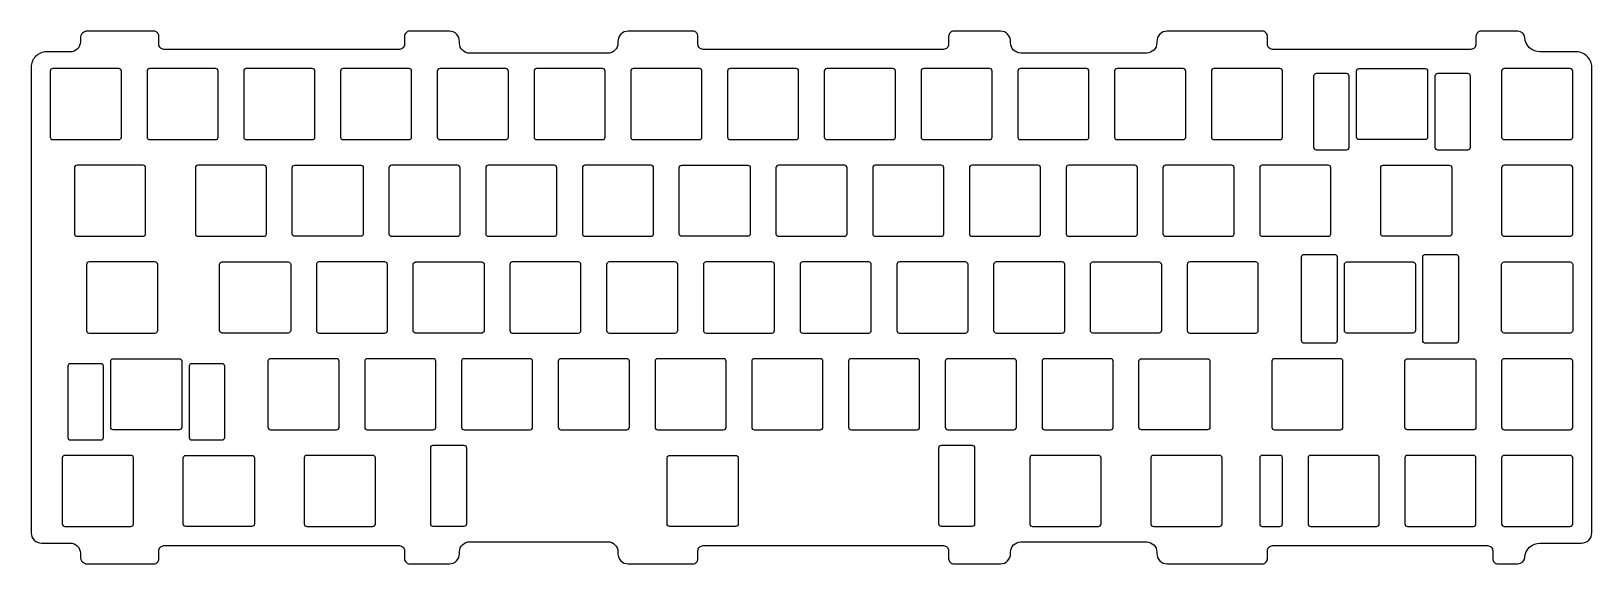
# Model space of a CAD drawing. Header units: millimetres. Extents: x -309 to -2, y -112 to -8.
import ezdxf

# ---------------------------------------------------------------- set-up
doc = ezdxf.new("R2010")
doc.units = ezdxf.units.MM
doc.header["$MEASUREMENT"] = 0

msp = doc.modelspace()

# ---------------------------------------------------------------- linework, layer by layer
for points in [[(-309.08, -106.38, 0.414214), (-307.08, -108.38), (-301.39, -108.38, -0.414214), (-299.39, -110.38), (-299.39, -111.11, 0.414214), (-298.04, -112.46), (-284.94, -112.46, 0.414214), (-283.94, -111.46), (-283.94, -109.88, -0.414214), (-282.94, -108.88), (-236.58, -108.88, -0.414214), (-235.58, -109.88), (-235.58, -111.46, 0.414214), (-234.58, -112.46), (-226.75, -112.46, 0.414214), (-224.75, -110.46), (-224.75, -110.11, -0.414214), (-222.75, -108.11), (-195.56, -108.11, -0.414214), (-193.56, -110.11), (-193.56, -110.46, 0.414214), (-191.56, -112.46), (-178.81, -112.46, 0.414214), (-177.81, -111.46), (-177.81, -109.88, -0.414214), (-176.81, -108.88), (-129.45, -108.88, -0.414214), (-128.45, -109.88), (-128.45, -111.46, 0.414214), (-127.45, -112.46), (-118.25, -112.46, 0.414214), (-116.25, -110.46), (-116.25, -110.16, -0.414214), (-114.25, -108.16), (-89.46, -108.16, -0.414214), (-87.46, -110.16), (-87.46, -110.46, 0.414214), (-85.46, -112.46), (-66.69, -112.46, 0.414214), (-65.69, -111.46), (-65.69, -109.88, -0.414214), (-64.69, -108.88), (-22.33, -108.88, -0.414214), (-21.33, -109.88), (-21.33, -111.46, 0.414214), (-20.33, -112.46), (-16.36, -112.46, 0.396255), (-15.01, -111.19, -0.396255), (-12.01, -108.38), (-3.83, -108.38, 0.414214), (-1.83, -106.38), (-1.83, -14.64, 0.414214), (-4.83, -11.64), (-12.01, -11.64, -0.396255), (-15.01, -8.83, 0.396255), (-16.36, -7.56), (-23.63, -7.56, 0.414214), (-24.63, -8.56), (-24.63, -10.14, -0.414214), (-25.63, -11.14), (-64.69, -11.14, -0.414214), (-65.69, -10.14), (-65.69, -8.56, 0.414214), (-66.69, -7.56), (-85.46, -7.56, 0.414214), (-87.46, -9.56), (-87.46, -9.86, -0.414214), (-89.46, -11.86), (-114.25, -11.86, -0.414214), (-116.25, -9.86), (-116.25, -9.56, 0.414214), (-118.25, -7.56), (-127.45, -7.56, 0.414214), (-128.45, -8.56), (-128.45, -10.14, -0.414214), (-129.45, -11.14), (-176.81, -11.14, -0.414214), (-177.81, -10.14), (-177.81, -8.56, 0.414214), (-178.81, -7.56), (-191.56, -7.56, 0.414214), (-193.56, -9.56), (-193.56, -9.91, -0.414214), (-195.56, -11.91), (-222.75, -11.91, -0.414214), (-224.75, -9.91), (-224.75, -9.56, 0.414214), (-226.75, -7.56), (-234.58, -7.56, 0.414214), (-235.58, -8.56), (-235.58, -10.14, -0.414214), (-236.58, -11.14), (-282.94, -11.14, -0.414214), (-283.94, -10.14), (-283.94, -8.56, 0.414214), (-284.94, -7.56), (-298.04, -7.56, 0.414214), (-299.39, -8.91), (-299.39, -9.64, -0.414214), (-301.39, -11.64), (-306.08, -11.64, 0.414214), (-309.08, -14.64)], [(-291.33, -15.41, 0.414214), (-291.83, -14.91), (-304.83, -14.91, 0.414214), (-305.33, -15.41), (-305.33, -28.41, 0.414214), (-304.83, -28.91), (-291.83, -28.91, 0.414214), (-291.33, -28.41)], [(-272.28, -15.41, 0.414214), (-272.78, -14.91), (-285.78, -14.91, 0.414214), (-286.28, -15.41), (-286.28, -28.41, 0.414214), (-285.78, -28.91), (-272.78, -28.91, 0.414214), (-272.28, -28.41)], [(-253.23, -15.41, 0.414214), (-253.73, -14.91), (-266.73, -14.91, 0.414214), (-267.23, -15.41), (-267.23, -28.41, 0.414214), (-266.73, -28.91), (-253.73, -28.91, 0.414214), (-253.23, -28.41)], [(-234.68, -28.91, 0.414214), (-234.18, -28.41), (-234.18, -15.41, 0.414214), (-234.68, -14.91), (-247.68, -14.91, 0.414214), (-248.18, -15.41), (-248.18, -28.41, 0.414214), (-247.68, -28.91)], [(-215.63, -28.91, 0.414214), (-215.13, -28.41), (-215.13, -15.41, 0.414214), (-215.63, -14.91), (-228.63, -14.91, 0.414214), (-229.13, -15.41), (-229.13, -28.41, 0.414214), (-228.63, -28.91)], [(-196.08, -15.41, 0.414214), (-196.58, -14.91), (-209.58, -14.91, 0.414214), (-210.08, -15.41), (-210.08, -28.41, 0.414214), (-209.58, -28.91), (-196.58, -28.91, 0.414214), (-196.08, -28.41)], [(-177.03, -15.41, 0.414214), (-177.53, -14.91), (-190.53, -14.91, 0.414214), (-191.03, -15.41), (-191.03, -28.41, 0.414214), (-190.53, -28.91), (-177.53, -28.91, 0.414214), (-177.03, -28.41)], [(-157.98, -15.41, 0.414214), (-158.48, -14.91), (-171.48, -14.91, 0.414214), (-171.98, -15.41), (-171.98, -28.41, 0.414214), (-171.48, -28.91), (-158.48, -28.91, 0.414214), (-157.98, -28.41)], [(-138.93, -15.41, 0.414214), (-139.43, -14.91), (-152.43, -14.91, 0.414214), (-152.93, -15.41), (-152.93, -28.41, 0.414214), (-152.43, -28.91), (-139.43, -28.91, 0.414214), (-138.93, -28.41)], [(-119.88, -15.41, 0.414214), (-120.38, -14.91), (-133.38, -14.91, 0.414214), (-133.88, -15.41), (-133.88, -28.41, 0.414214), (-133.38, -28.91), (-120.38, -28.91, 0.414214), (-119.88, -28.41)], [(-100.83, -15.41, 0.414214), (-101.33, -14.91), (-114.33, -14.91, 0.414214), (-114.83, -15.41), (-114.83, -28.41, 0.414214), (-114.33, -28.91), (-101.33, -28.91, 0.414214), (-100.83, -28.41)], [(-81.78, -15.41, 0.414214), (-82.28, -14.91), (-95.28, -14.91, 0.414214), (-95.78, -15.41), (-95.78, -28.41, 0.414214), (-95.28, -28.91), (-82.28, -28.91, 0.414214), (-81.78, -28.41)], [(-62.73, -15.41, 0.414214), (-63.23, -14.91), (-76.23, -14.91, 0.414214), (-76.73, -15.41), (-76.73, -28.41, 0.414214), (-76.23, -28.91), (-63.23, -28.91, 0.414214), (-62.73, -28.41)], [(-48.15, -28.41), (-48.15, -15.41, -0.414214), (-47.65, -14.91), (-34.65, -14.91, -0.414214), (-34.15, -15.41), (-34.15, -28.41, -0.414214), (-34.65, -28.91), (-47.65, -28.91, -0.414214)], [(-5.58, -15.41, 0.414214), (-6.08, -14.91), (-19.08, -14.91, 0.414214), (-19.58, -15.41), (-19.58, -28.41, 0.414214), (-19.08, -28.91), (-6.08, -28.91, 0.414214), (-5.58, -28.41)], [(-50.09, -30.91, 0.414214), (-49.59, -30.41), (-49.59, -16.41, 0.414214), (-50.09, -15.91), (-56.09, -15.91, 0.414214), (-56.59, -16.41), (-56.59, -30.41, 0.414214), (-56.09, -30.91)], [(-26.21, -30.91, 0.414214), (-25.71, -30.41), (-25.71, -16.41, 0.414214), (-26.21, -15.91), (-32.21, -15.91, 0.414214), (-32.71, -16.41), (-32.71, -30.41, 0.414214), (-32.21, -30.91)], [(-287.06, -47.96, 0.414214), (-286.56, -47.46), (-286.56, -34.46, 0.414214), (-287.06, -33.96), (-300.06, -33.96, 0.414214), (-300.56, -34.46), (-300.56, -47.46, 0.414214), (-300.06, -47.96)], [(-262.75, -34.46, 0.414214), (-263.25, -33.96), (-276.25, -33.96, 0.414214), (-276.75, -34.46), (-276.75, -47.46, 0.414214), (-276.25, -47.96), (-263.25, -47.96, 0.414214), (-262.75, -47.46)], [(-257.2, -33.96), (-244.2, -33.96, -0.414214), (-243.7, -34.46), (-243.7, -47.46, -0.414214), (-244.2, -47.96), (-257.2, -47.96, -0.414214), (-257.7, -47.46), (-257.7, -34.46, -0.414214)], [(-225.15, -47.96, 0.414214), (-224.65, -47.46), (-224.65, -34.46, 0.414214), (-225.15, -33.96), (-238.15, -33.96, 0.414214), (-238.65, -34.46), (-238.65, -47.46, 0.414214), (-238.15, -47.96)], [(-205.6, -34.46, 0.414214), (-206.1, -33.96), (-219.1, -33.96, 0.414214), (-219.6, -34.46), (-219.6, -47.46, 0.414214), (-219.1, -47.96), (-206.1, -47.96, 0.414214), (-205.6, -47.46)], [(-186.55, -34.46, 0.414214), (-187.05, -33.96), (-200.05, -33.96, 0.414214), (-200.55, -34.46), (-200.55, -47.46, 0.414214), (-200.05, -47.96), (-187.05, -47.96, 0.414214), (-186.55, -47.46)], [(-181, -33.96), (-168, -33.96, -0.414214), (-167.5, -34.46), (-167.5, -47.46, -0.414214), (-168, -47.96), (-181, -47.96, -0.414214), (-181.5, -47.46), (-181.5, -34.46, -0.414214)], [(-148.45, -34.46, 0.414214), (-148.95, -33.96), (-161.95, -33.96, 0.414214), (-162.45, -34.46), (-162.45, -47.46, 0.414214), (-161.95, -47.96), (-148.95, -47.96, 0.414214), (-148.45, -47.46)], [(-129.9, -47.96, 0.414214), (-129.4, -47.46), (-129.4, -34.46, 0.414214), (-129.9, -33.96), (-142.9, -33.96, 0.414214), (-143.4, -34.46), (-143.4, -47.46, 0.414214), (-142.9, -47.96)], [(-110.85, -47.96, 0.414214), (-110.35, -47.46), (-110.35, -34.46, 0.414214), (-110.85, -33.96), (-123.85, -33.96, 0.414214), (-124.35, -34.46), (-124.35, -47.46, 0.414214), (-123.85, -47.96)], [(-91.3, -34.46, 0.414214), (-91.8, -33.96), (-104.8, -33.96, 0.414214), (-105.3, -34.46), (-105.3, -47.46, 0.414214), (-104.8, -47.96), (-91.8, -47.96, 0.414214), (-91.3, -47.46)], [(-72.25, -34.46, 0.414214), (-72.75, -33.96), (-85.75, -33.96, 0.414214), (-86.25, -34.46), (-86.25, -47.46, 0.414214), (-85.75, -47.96), (-72.75, -47.96, 0.414214), (-72.25, -47.46)], [(-53.2, -34.46, 0.414214), (-53.7, -33.96), (-66.7, -33.96, 0.414214), (-67.2, -34.46), (-67.2, -47.46, 0.414214), (-66.7, -47.96), (-53.7, -47.96, 0.414214), (-53.2, -47.46)], [(-29.39, -34.46), (-29.39, -47.46, -0.414214), (-29.89, -47.96), (-42.89, -47.96, -0.414214), (-43.39, -47.46), (-43.39, -34.46, -0.414214), (-42.89, -33.96), (-29.89, -33.96, -0.414214)], [(-5.58, -34.46, 0.414214), (-6.08, -33.96), (-19.08, -33.96, 0.414214), (-19.58, -34.46), (-19.58, -47.46, 0.414214), (-19.08, -47.96), (-6.08, -47.96, 0.414214), (-5.58, -47.46)], [(-51.97, -52.01), (-51.97, -68.51, -0.414214), (-52.47, -69.01), (-58.47, -69.01, -0.414214), (-58.97, -68.51), (-58.97, -52.01, -0.414214), (-58.47, -51.51), (-52.47, -51.51, -0.414214)], [(-28.1, -52.01), (-28.1, -68.51, -0.414214), (-28.6, -69.01), (-34.6, -69.01, -0.414214), (-35.1, -68.51), (-35.1, -52.01, -0.414214), (-34.6, -51.51), (-28.6, -51.51, -0.414214)], [(-284.18, -53.51, 0.414214), (-284.68, -53.01), (-297.68, -53.01, 0.414214), (-298.18, -53.51), (-298.18, -66.51, 0.414214), (-297.68, -67.01), (-284.68, -67.01, 0.414214), (-284.18, -66.51)], [(-271.49, -53.01), (-258.49, -53.01, -0.414214), (-257.99, -53.51), (-257.99, -66.51, -0.414214), (-258.49, -67.01), (-271.49, -67.01, -0.414214), (-271.99, -66.51), (-271.99, -53.51, -0.414214)], [(-238.94, -53.51, 0.414214), (-239.44, -53.01), (-252.44, -53.01, 0.414214), (-252.94, -53.51), (-252.94, -66.51, 0.414214), (-252.44, -67.01), (-239.44, -67.01, 0.414214), (-238.94, -66.51)], [(-233.39, -53.01), (-220.39, -53.01, -0.414214), (-219.89, -53.51), (-219.89, -66.51, -0.414214), (-220.39, -67.01), (-233.39, -67.01, -0.414214), (-233.89, -66.51), (-233.89, -53.51, -0.414214)], [(-200.84, -53.51, 0.414214), (-201.34, -53.01), (-214.34, -53.01, 0.414214), (-214.84, -53.51), (-214.84, -66.51, 0.414214), (-214.34, -67.01), (-201.34, -67.01, 0.414214), (-200.84, -66.51)], [(-181.79, -53.51, 0.414214), (-182.29, -53.01), (-195.29, -53.01, 0.414214), (-195.79, -53.51), (-195.79, -66.51, 0.414214), (-195.29, -67.01), (-182.29, -67.01, 0.414214), (-181.79, -66.51)], [(-163.24, -67.01, 0.414214), (-162.74, -66.51), (-162.74, -53.51, 0.414214), (-163.24, -53.01), (-176.24, -53.01, 0.414214), (-176.74, -53.51), (-176.74, -66.51, 0.414214), (-176.24, -67.01)], [(-143.69, -53.51, 0.414214), (-144.19, -53.01), (-157.19, -53.01, 0.414214), (-157.69, -53.51), (-157.69, -66.51, 0.414214), (-157.19, -67.01), (-144.19, -67.01, 0.414214), (-143.69, -66.51)], [(-124.64, -53.51, 0.414214), (-125.14, -53.01), (-138.14, -53.01, 0.414214), (-138.64, -53.51), (-138.64, -66.51, 0.414214), (-138.14, -67.01), (-125.14, -67.01, 0.414214), (-124.64, -66.51)], [(-105.59, -53.51, 0.414214), (-106.09, -53.01), (-119.09, -53.01, 0.414214), (-119.59, -53.51), (-119.59, -66.51, 0.414214), (-119.09, -67.01), (-106.09, -67.01, 0.414214), (-105.59, -66.51)], [(-100.04, -53.01), (-87.04, -53.01, -0.414214), (-86.54, -53.51), (-86.54, -66.51, -0.414214), (-87.04, -67.01), (-100.04, -67.01, -0.414214), (-100.54, -66.51), (-100.54, -53.51, -0.414214)], [(-67.49, -53.51, 0.414214), (-67.99, -53.01), (-80.99, -53.01, 0.414214), (-81.49, -53.51), (-81.49, -66.51, 0.414214), (-80.99, -67.01), (-67.99, -67.01, 0.414214), (-67.49, -66.51)], [(-50.53, -66.51), (-50.53, -53.51, -0.414214), (-50.03, -53.01), (-37.03, -53.01, -0.414214), (-36.53, -53.51), (-36.53, -66.51, -0.414214), (-37.03, -67.01), (-50.03, -67.01, -0.414214)], [(-19.08, -53.01), (-6.08, -53.01, -0.414214), (-5.58, -53.51), (-5.58, -66.51, -0.414214), (-6.08, -67.01), (-19.08, -67.01, -0.414214), (-19.58, -66.51), (-19.58, -53.51, -0.414214)], [(-295.36, -88.06, 0.414214), (-294.86, -87.56), (-294.86, -73.56, 0.414214), (-295.36, -73.06), (-301.36, -73.06, 0.414214), (-301.86, -73.56), (-301.86, -87.56, 0.414214), (-301.36, -88.06)], [(-279.42, -72.56), (-279.42, -85.56, -0.414214), (-279.92, -86.06), (-292.92, -86.06, -0.414214), (-293.42, -85.56), (-293.42, -72.56, -0.414214), (-292.92, -72.06), (-279.92, -72.06, -0.414214)], [(-271.48, -88.06, 0.414214), (-270.98, -87.56), (-270.98, -73.56, 0.414214), (-271.48, -73.06), (-277.48, -73.06, 0.414214), (-277.98, -73.56), (-277.98, -87.56, 0.414214), (-277.48, -88.06)], [(-248.96, -86.06, 0.414214), (-248.46, -85.56), (-248.46, -72.56, 0.414214), (-248.96, -72.06), (-261.96, -72.06, 0.414214), (-262.46, -72.56), (-262.46, -85.56, 0.414214), (-261.96, -86.06)], [(-229.41, -72.56, 0.414214), (-229.91, -72.06), (-242.91, -72.06, 0.414214), (-243.41, -72.56), (-243.41, -85.56, 0.414214), (-242.91, -86.06), (-229.91, -86.06, 0.414214), (-229.41, -85.56)], [(-210.86, -86.06, 0.414214), (-210.36, -85.56), (-210.36, -72.56, 0.414214), (-210.86, -72.06), (-223.86, -72.06, 0.414214), (-224.36, -72.56), (-224.36, -85.56, 0.414214), (-223.86, -86.06)], [(-191.81, -86.06, 0.414214), (-191.31, -85.56), (-191.31, -72.56, 0.414214), (-191.81, -72.06), (-204.81, -72.06, 0.414214), (-205.31, -72.56), (-205.31, -85.56, 0.414214), (-204.81, -86.06)], [(-172.26, -72.56, 0.414214), (-172.76, -72.06), (-185.76, -72.06, 0.414214), (-186.26, -72.56), (-186.26, -85.56, 0.414214), (-185.76, -86.06), (-172.76, -86.06, 0.414214), (-172.26, -85.56)], [(-153.21, -72.56, 0.414214), (-153.71, -72.06), (-166.71, -72.06, 0.414214), (-167.21, -72.56), (-167.21, -85.56, 0.414214), (-166.71, -86.06), (-153.71, -86.06, 0.414214), (-153.21, -85.56)], [(-134.16, -72.56, 0.414214), (-134.66, -72.06), (-147.66, -72.06, 0.414214), (-148.16, -72.56), (-148.16, -85.56, 0.414214), (-147.66, -86.06), (-134.66, -86.06, 0.414214), (-134.16, -85.56)], [(-115.11, -72.56, 0.414214), (-115.61, -72.06), (-128.61, -72.06, 0.414214), (-129.11, -72.56), (-129.11, -85.56, 0.414214), (-128.61, -86.06), (-115.61, -86.06, 0.414214), (-115.11, -85.56)], [(-96.06, -72.56, 0.414214), (-96.56, -72.06), (-109.56, -72.06, 0.414214), (-110.06, -72.56), (-110.06, -85.56, 0.414214), (-109.56, -86.06), (-96.56, -86.06, 0.414214), (-96.06, -85.56)], [(-90.51, -72.06), (-77.51, -72.06, -0.414214), (-77.01, -72.56), (-77.01, -85.56, -0.414214), (-77.51, -86.06), (-90.51, -86.06, -0.414214), (-91.01, -85.56), (-91.01, -72.56, -0.414214)], [(-50.82, -72.56, 0.414214), (-51.32, -72.06), (-64.32, -72.06, 0.414214), (-64.82, -72.56), (-64.82, -85.56, 0.414214), (-64.32, -86.06), (-51.32, -86.06, 0.414214), (-50.82, -85.56)], [(-38.13, -72.06), (-25.13, -72.06, -0.414214), (-24.63, -72.56), (-24.63, -85.56, -0.414214), (-25.13, -86.06), (-38.13, -86.06, -0.414214), (-38.63, -85.56), (-38.63, -72.56, -0.414214)], [(-5.58, -72.56, 0.414214), (-6.08, -72.06), (-19.08, -72.06, 0.414214), (-19.58, -72.56), (-19.58, -85.56, 0.414214), (-19.08, -86.06), (-6.08, -86.06, 0.414214), (-5.58, -85.56)], [(-289.45, -105.11, 0.414214), (-288.95, -104.61), (-288.95, -91.61, 0.414214), (-289.45, -91.11), (-302.45, -91.11, 0.414214), (-302.95, -91.61), (-302.95, -104.61, 0.414214), (-302.45, -105.11)], [(-278.63, -91.11), (-265.63, -91.11, -0.414214), (-265.13, -91.61), (-265.13, -104.61, -0.414214), (-265.63, -105.11), (-278.63, -105.11, -0.414214), (-279.13, -104.61), (-279.13, -91.61, -0.414214)], [(-241.32, -91.61, 0.414214), (-241.82, -91.11), (-254.82, -91.11, 0.414214), (-255.32, -91.61), (-255.32, -104.61, 0.414214), (-254.82, -105.11), (-241.82, -105.11, 0.414214), (-241.32, -104.61)], [(-223.38, -89.61), (-223.38, -104.61, -0.414214), (-223.88, -105.11), (-229.92, -105.11, -0.414214), (-230.42, -104.61), (-230.42, -89.61, -0.414214), (-229.92, -89.11), (-223.88, -89.11, -0.414214)], [(-169.88, -91.61), (-169.88, -104.61, -0.414214), (-170.38, -105.11), (-183.38, -105.11, -0.414214), (-183.88, -104.61), (-183.88, -91.61, -0.414214), (-183.38, -91.11), (-170.38, -91.11, -0.414214)], [(-130.38, -104.61), (-130.38, -89.61, -0.414214), (-129.88, -89.11), (-123.85, -89.11, -0.414214), (-123.35, -89.61), (-123.35, -104.61, -0.414214), (-123.85, -105.11), (-129.88, -105.11, -0.414214)], [(-98.45, -91.61, 0.414214), (-98.95, -91.11), (-111.95, -91.11, 0.414214), (-112.45, -91.61), (-112.45, -104.61, 0.414214), (-111.95, -105.11), (-98.95, -105.11, 0.414214), (-98.45, -104.61)], [(-74.63, -91.61, 0.414214), (-75.13, -91.11), (-88.13, -91.11, 0.414214), (-88.63, -91.61), (-88.63, -104.61, 0.414214), (-88.13, -105.11), (-75.13, -105.11, 0.414214), (-74.63, -104.61)], [(-63.23, -105.11, 0.414214), (-62.73, -104.61), (-62.73, -91.61, 0.414214), (-63.23, -91.11), (-66.7, -91.11, 0.414214), (-67.2, -91.61), (-67.2, -104.61, 0.414214), (-66.7, -105.11)], [(-44.18, -105.11, 0.414214), (-43.68, -104.61), (-43.68, -91.61, 0.414214), (-44.18, -91.11), (-57.18, -91.11, 0.414214), (-57.68, -91.61), (-57.68, -104.61, 0.414214), (-57.18, -105.11)], [(-24.63, -91.61, 0.414214), (-25.13, -91.11), (-38.13, -91.11, 0.414214), (-38.63, -91.61), (-38.63, -104.61, 0.414214), (-38.13, -105.11), (-25.13, -105.11, 0.414214), (-24.63, -104.61)], [(-5.58, -91.61, 0.414214), (-6.08, -91.11), (-19.08, -91.11, 0.414214), (-19.58, -91.61), (-19.58, -104.61, 0.414214), (-19.08, -105.11), (-6.08, -105.11, 0.414214), (-5.58, -104.61)]]:
    msp.add_lwpolyline(points, format="xyb", close=True)

doc.saveas('drawing.dxf')
